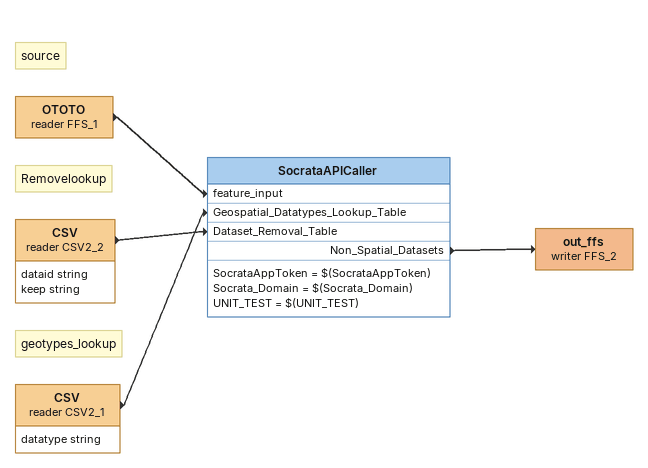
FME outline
Note: source
OTOTO (reader FFS_1)
    -> SocrataAPICaller [feature_input]
Note: Removelookup
CSV (reader CSV2_2)
    attributes: dataid string, keep string
    -> SocrataAPICaller [Dataset_Removal_Table]
Note: geotypes_lookup
CSV (reader CSV2_1)
    attributes: datatype string
    -> SocrataAPICaller [Geospatial_Datatypes_Lookup_Table]
SocrataAPICaller
    SocrataAppToken = $(SocrataAppToken)
    Socrata_Domain = $(Socrata_Domain)
    UNIT_TEST = $(UNIT_TEST)
    Non_Spatial_Datasets -> out_ffs (writer FFS_2)
out_ffs (writer FFS_2)
